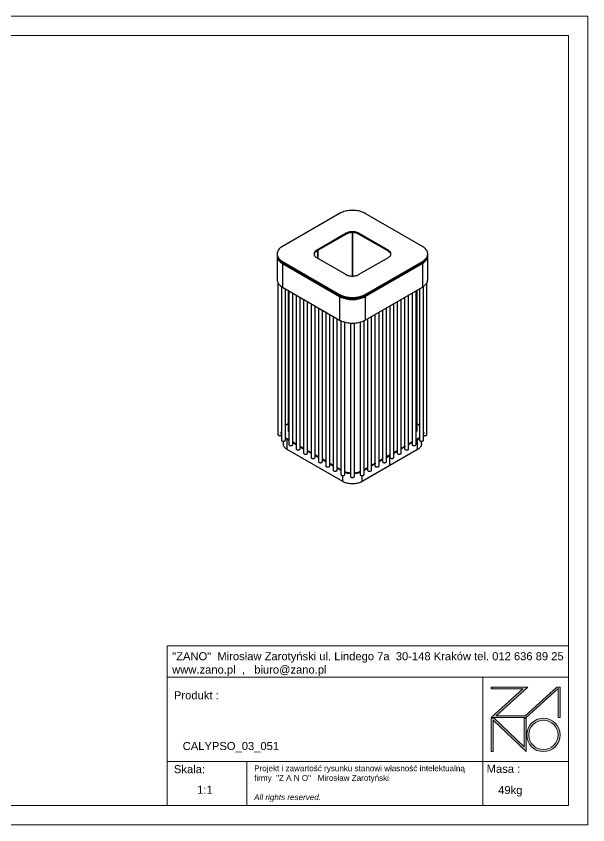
# Model space of a CAD drawing. Header units: millimetres. Extents: x 1848 to 7788, y -1722 to 2478.
# Drawn here: x 4818 to 7788, y -1722 to 2478 of the extents above; entities that cross this region are included whole.
import ezdxf

# ---------------------------------------------------------------- set-up
doc = ezdxf.new("R2010")
doc.units = ezdxf.units.MM
doc.layers.add('tabelka', color=155, linetype='Continuous')

# ---------------------------------------------------------------- blocks, each defined once
blk = doc.blocks.new('zano')
at = {"layer": 'Defpoints', "lineweight": 5}
for points in [[(6270.2, 3716.2), (6270.2, 3707.4), (6434.8, 3707.4), (6270.2, 3558.4), (6452.4, 3558.4), (6617.9, 3708.2), (6617.9, 3558.4), (6628.6, 3558.4), (6628.6, 3716.2), (6610.7, 3716.2), (6446.1, 3567.2), (6295.4, 3567.2), (6459.9, 3716.2), (6270.2, 3716.2), (6270.2, 3707.4)], [(6270.2, 3554.4), (6286.2, 3554.4), (6441.7, 3405.6), (6441.7, 3554.4), (6452.4, 3554.4), (6452.4, 3380.5), (6281, 3544.6), (6281, 3380.5), (6270.2, 3380.5)]]:
    blk.add_hatch(color=251, dxfattribs=at).paths.add_polyline_path(points)
h = blk.add_hatch(color=251, dxfattribs=at)
h.paths.add_polyline_path([(6454.7, 3467.4, 1), (6628.6, 3467.4, 1)])
h.paths.add_polyline_path([(6617.9, 3467.4, -1), (6465.4, 3467.4, -1)], flags=16)
at = {"layer": 'Defpoints', "color": 251, "lineweight": 5}
blk.add_lwpolyline([(6434.8, 3707.4), (6270.2, 3558.4), (6452.4, 3558.4), (6617.9, 3708.2), (6617.9, 3558.4), (6628.6, 3558.4), (6628.6, 3716.2), (6610.7, 3716.2), (6446.1, 3567.2), (6295.4, 3567.2), (6459.9, 3716.2), (6270.2, 3716.2), (6270.2, 3707.4), (6432.1, 3707.4)], dxfattribs=at)
for points in [[(6270.2, 3716.2), (6270.2, 3707.4), (6434.8, 3707.4), (6270.2, 3558.4), (6452.4, 3558.4), (6617.9, 3708.2), (6617.9, 3558.4), (6628.6, 3558.4), (6628.6, 3716.2), (6610.7, 3716.2), (6446.1, 3567.2), (6295.4, 3567.2), (6459.9, 3716.2), (6270.2, 3716.2), (6270.2, 3707.4)], [(6270.2, 3554.4), (6286.2, 3554.4), (6441.7, 3405.6), (6441.7, 3554.4), (6452.4, 3554.4), (6452.4, 3380.5), (6281, 3544.6), (6281, 3380.5), (6270.2, 3380.5)]]:
    blk.add_lwpolyline(points, close=True, dxfattribs=at)
for radius in [87, 76.3]:
    blk.add_circle((6541.7, 3467.4), radius, dxfattribs=at)
blk = doc.blocks.new('TABELA')
at = {"layer": 'tabelka', "lineweight": 5}
for p, q in [((4587.4, 3929.4), (6672.4, 3929.4)), ((4587.4, 3767.6), (4587.4, 3929.4)), ((4587.4, 3929.4), (6672.4, 3929.4)), ((6226.5, 3767.6), (6226.5, 3329)), ((4587.4, 3329), (6672.4, 3329)), ((5001.6, 3329), (5001.6, 3100.4)), ((6226.5, 3329), (6226.5, 3100.4))]:
    blk.add_line(p, q, dxfattribs=at)
blk.add_lwpolyline([(4587.4, 3767.6), (6672.4, 3767.6), (6672.4, 3100.4), (4587.4, 3100.4)], close=True, dxfattribs=at)
blk.add_blockref('zano', (0, 0))
at = {"layer": 'tabelka', "lineweight": 5, "char_height": 41.595, "attachment_point": 1}
for s, insert, width in [('{\\fArial|b0|i0|c238|p34;"ZANO"  Mirosław Zarotyński ul. Lindego 7a  30-148 Kraków tel. 012 636 89 25\\Pwww.zano.pl  ,   biuro@zano.pl}', (4613, 3896.9), 2040.38), ('{\\fArial|b0|i0|c238|p34;Produkt : }', (4622, 3694.1), 265.273), ('{\\fArial|b0|i0|c238|p34;CALYPSO_03_051}', (4667.6, 3430.4), 42.482), ('{\\fArial|b0|i0|c238|p34;Skala: }', (4622, 3310.3), 191.675), ('{\\fArial|b0|i0|c238|p34;Masa :}', (6246.7, 3312.2), 200.457), ('{\\fArial|b0|i0|c238|p34;1:1}', (4742.5, 3203.5), 42.482), ('{\\fArial|b0|i0|c238|p34;49kg}', (6306.7, 3201.8), 42.482)]:
    blk.add_mtext(s, dxfattribs=dict(at, insert=insert, width=width))
at = {"layer": 'tabelka', "color": 1, "lineweight": 5, "insert": (5038.9, 3308.9), "char_height": 30, "width": 1186.12, "attachment_point": 1}
blk.add_mtext('{\\fArial|b0|i0|c0|p34;Projekt i zawartość rysunku stanowi własność intelektualną firmy \\fArial|b0|i0|c238|p34; "Z A N O"   Mirosław Zarotyński\\fArial|b0|i1|c238|p34;\\P\\PAll rights reserved.}', dxfattribs=at)
blk = doc.blocks.new('izometria')
for p, q in [((6623.3, 550.3), (6425.3, 436)), ((6910.4, 436), (6712.4, 550.3)), ((6646.6, 482.1), (6543.4, 422.5)), ((6646.6, 478.8), (6543.4, 419.2)), ((6646.6, 482.1), (6646.6, 478.8)), ((6667.3, 483.9), (6667.3, 333.3)), ((6668.3, 483.9), (6668.3, 333.3)), ((6792.3, 422.5), (6689, 482.1)), ((6689, 482.1), (6689, 478.8)), ((6792.3, 419.2), (6689, 478.8)), ((6543.4, 422.5), (6543.4, 419.2)), ((6547.3, 421.5), (6547.3, 395.8)), ((6547.6, 421.7), (6547.6, 395.6)), ((6792.3, 422.5), (6792.3, 419.2)), ((6406.8, 410.3), (6406.8, 407)), ((6406.8, 402.9), (6406.8, 321.3)), ((6543.4, 398), (6646.6, 338.4)), ((6689, 338.4), (6792.3, 398)), ((6928.8, 407), (6928.8, 410.3)), ((6928.8, 321.3), (6928.8, 402.9)), ((6425.3, 384.5), (6623.3, 270.2)), ((6425.3, 384.5), (6425.3, 381.3)), ((6425.3, 381.3), (6623.3, 267)), ((6427.4, 378.4), (6425.3, 377.2)), ((6425.3, 377.2), (6623.3, 262.9)), ((6425.3, 377.2), (6425.3, 295.5)), ((6426.7, 380.5), (6426.7, 378.8)), ((6427.4, 378.4), (6625.4, 264.1)), ((6431.7, 376), (6431.7, 377.6)), ((6445.1, 368.2), (6445.1, 369.8)), ((6449.4, 367.4), (6448, 366.6)), ((6449.7, 367.2), (6448.3, 366.4)), ((6710.3, 264.1), (6908.2, 378.4)), ((6712.4, 270.2), (6910.4, 384.5)), ((6712.4, 267), (6910.4, 381.3)), ((6712.4, 262.9), (6910.4, 377.2)), ((6887.3, 366.4), (6885.9, 367.2)), ((6887.7, 366.6), (6886.3, 367.4)), ((6904, 377.6), (6904, 376)), ((6910.4, 377.2), (6908.2, 378.4)), ((6909, 378.8), (6909, 380.5)), ((6910.4, 384.5), (6910.4, 381.3)), ((6910.4, 377.2), (6910.4, 295.5)), ((6409.8, 310.2), (6409.8, -215.2)), ((6547.3, 310.9), (6547.3, 309.2)), ((6547.6, 310.7), (6547.6, 309)), ((6925.8, -215.2), (6925.8, 310.2)), ((6421.7, 297.8), (6421.7, -234.5)), ((6425.3, 295.5), (6623.3, 181.2)), ((6435.7, -224.9), (6435.7, 289.6)), ((6444.9, 284.2), (6444.9, -204.6)), ((6445.2, 284), (6445.2, -205.1)), ((6447.4, 282.8), (6447.4, -249.5)), ((6712.4, 181.2), (6910.4, 295.5)), ((6888.3, -249.5), (6888.3, 282.8)), ((6890.4, 284), (6890.4, -205.1)), ((6890.8, -204.6), (6890.8, 284.2)), ((6900, 289.6), (6900, -224.9)), ((6914, -234.5), (6914, 297.8)), ((6461.4, -240), (6461.4, 274.7)), ((6473, 268), (6473, -264.4)), ((6487, -254.8), (6487, 259.9)), ((6498.7, 253.2), (6498.7, -279.2)), ((6623.3, 270.2), (6623.3, 267)), ((6623.3, 262.9), (6625.4, 264.1)), ((6623.3, 262.9), (6623.3, 181.2)), ((6624.7, 266.2), (6624.7, 264.5)), ((6629.7, 261.9), (6629.7, 263.8)), ((6667.3, 256.3), (6667.3, 254)), ((6668.3, 256.3), (6668.3, 254)), ((6706, 263.8), (6706, 261.9)), ((6710.3, 264.1), (6712.4, 262.9)), ((6711, 264.5), (6711, 266.2)), ((6712.4, 270.2), (6712.4, 267)), ((6712.4, 262.9), (6712.4, 181.2)), ((6837, -279.2), (6837, 253.2)), ((6848.6, 259.9), (6848.6, -254.8)), ((6862.6, -264.4), (6862.6, 268)), ((6874.3, 274.7), (6874.3, -240)), ((6512.7, -269.7), (6512.7, 245.1)), ((6524.4, 238.3), (6524.4, -294)), ((6538.4, -284.5), (6538.4, 230.3)), ((6797.3, 230.3), (6797.3, -284.5)), ((6811.3, -294), (6811.3, 238.3)), ((6823, 245.1), (6823, -269.7)), ((6550, 223.5), (6550, -308.8)), ((6564, -299.3), (6564, 215.4)), ((6575.7, 208.7), (6575.7, -323.6)), ((6589.7, -314.1), (6589.7, 200.6)), ((6746, 200.6), (6746, -314.1)), ((6760, -323.6), (6760, 208.7)), ((6771.6, 215.4), (6771.6, -299.3)), ((6785.6, -308.8), (6785.6, 223.5)), ((6601.4, 193.9), (6601.4, -338.4)), ((6615.4, -328.9), (6615.4, 185.8)), ((6627.5, 179), (6627.5, -353.3)), ((6641.5, -353.3), (6641.5, 173.9)), ((6660.8, 170.8), (6660.8, -360.1)), ((6674.8, -360.1), (6674.8, 170.8)), ((6694.2, 173.9), (6694.2, -353.3)), ((6708.2, -353.3), (6708.2, 179)), ((6720.3, 185.8), (6720.3, -328.9)), ((6734.3, -338.4), (6734.3, 193.9)), ((6444.9, -178.2), (6435.7, -183.5)), ((6444.8, -192.3), (6444.9, -192.4)), ((6444.8, -192.3), (6444.8, -192.8)), ((6444.8, -192.8), (6444.9, -192.6)), ((6444.8, -192.8), (6444.8, -204.4)), ((6444.8, -192.8), (6444.9, -192.8)), ((6900, -183.5), (6890.8, -178.2)), ((6890.9, -192.3), (6890.8, -192.1)), ((6890.9, -192.3), (6890.8, -192.4)), ((6890.8, -192.8), (6890.9, -192.8)), ((6890.9, -192.3), (6890.9, -192.8)), ((6890.9, -192.8), (6890.9, -204.4)), ((6421.7, -207.7), (6420.3, -208.3)), ((6420.3, -208.3), (6420.3, -210.7)), ((6915.4, -208.3), (6914, -207.7)), ((6915.4, -208.3), (6915.4, -210.7)), ((6428.5, -238.5), (6428.5, -247.9)), ((6435.3, -225.5), (6447.4, -232.4)), ((6435.3, -225.5), (6435.3, -227.9)), ((6435.3, -227.9), (6447.4, -234.9)), ((6435.7, -234.5), (6435.7, -228.1)), ((6442.3, -267.1), (6442.3, -231.9)), ((6461.1, -240.4), (6473, -247.3)), ((6461.1, -240.4), (6461.1, -242.8)), ((6461.1, -242.8), (6473, -249.7)), ((6461.4, -249.5), (6461.4, -243)), ((6862.6, -247.3), (6874.5, -240.4)), ((6862.6, -249.7), (6874.5, -242.8)), ((6874.3, -243), (6874.3, -249.5)), ((6874.5, -240.4), (6874.5, -242.8)), ((6888.3, -232.4), (6900.3, -225.5)), ((6888.3, -234.9), (6900.3, -227.9)), ((6893.4, -267.1), (6893.4, -231.9)), ((6900, -228.1), (6900, -234.5)), ((6900.3, -225.5), (6900.3, -227.9)), ((6907.2, -247.9), (6907.2, -238.5)), ((6634.6, -378.1), (6442.3, -267.1)), ((6486.8, -255.2), (6498.7, -262.1)), ((6486.8, -255.2), (6486.8, -257.7)), ((6486.8, -257.7), (6498.7, -264.5)), ((6487, -264.4), (6487, -257.8)), ((6512.5, -270), (6524.4, -276.9)), ((6512.5, -270), (6512.5, -272.5)), ((6512.5, -272.5), (6524.4, -279.3)), ((6512.7, -279.2), (6512.7, -272.6)), ((6893.4, -267.1), (6797.4, -322.5)), ((6811.3, -276.9), (6823.2, -270)), ((6811.3, -279.3), (6823.2, -272.5)), ((6823, -272.6), (6823, -279.2)), ((6823.2, -270), (6823.2, -272.5)), ((6837, -262.1), (6848.9, -255.2)), ((6837, -264.5), (6848.9, -257.7)), ((6848.6, -257.8), (6848.6, -264.4)), ((6848.9, -255.2), (6848.9, -257.7)), ((6538.1, -284.9), (6550, -291.7)), ((6538.1, -284.9), (6538.1, -287.3)), ((6538.1, -287.3), (6550, -294.2)), ((6538.4, -294), (6538.4, -287.4)), ((6563.8, -299.7), (6575.7, -306.5)), ((6563.8, -299.7), (6563.8, -302.1)), ((6563.8, -302.1), (6575.7, -309)), ((6564, -308.8), (6564, -302.2)), ((6760, -306.5), (6771.8, -299.7)), ((6760, -309), (6771.8, -302.1)), ((6771.6, -302.2), (6771.6, -308.8)), ((6771.8, -299.7), (6771.8, -302.1)), ((6785.6, -291.7), (6797.5, -284.9)), ((6785.6, -294.2), (6797.5, -287.3)), ((6797.1, -322.7), (6797.1, -287.6)), ((6797.3, -287.4), (6797.3, -294)), ((6797.4, -322.5), (6797.4, -294.7)), ((6797.5, -284.9), (6797.5, -287.3)), ((6589.5, -314.5), (6601.4, -321.3)), ((6589.5, -314.5), (6589.5, -316.9)), ((6589.5, -316.9), (6601.4, -323.8)), ((6589.7, -323.6), (6589.7, -317.1)), ((6615.2, -329.3), (6627.5, -336.4)), ((6615.2, -329.3), (6615.2, -331.8)), ((6615.2, -331.8), (6627.5, -338.9)), ((6615.4, -338.4), (6615.4, -331.9)), ((6797.1, -322.7), (6701.1, -378.1)), ((6708.2, -336.4), (6720.5, -329.3)), ((6708.2, -338.9), (6720.5, -331.8)), ((6720.3, -331.9), (6720.3, -338.4)), ((6720.5, -329.3), (6720.5, -331.8)), ((6734.3, -321.3), (6746.2, -314.5)), ((6734.3, -323.8), (6746.2, -316.9)), ((6746, -317.1), (6746, -323.6)), ((6746.2, -314.5), (6746.2, -316.9)), ((6797.1, -322.3), (6797.4, -322.5)), ((6634.6, -378.1), (6634.6, -357.3)), ((6641.5, -344), (6641.6, -344.3)), ((6641.6, -343.5), (6641.6, -345.9)), ((6694.1, -343.5), (6694.1, -345.9)), ((6694.1, -344.3), (6694.2, -344)), ((6701.1, -378.1), (6701.1, -357.3))]:
    blk.add_line(p, q)
at = {"flags": 128}
for points in [[(6712.4, 550.3), (6708.9, 552.1), (6705.2, 553.8), (6701.4, 555.3), (6697.3, 556.7), (6693, 557.9), (6688.6, 558.9), (6684.1, 559.7), (6679.5, 560.3), (6674.9, 560.7), (6670.2, 560.9), (6665.5, 560.9), (6660.8, 560.7), (6656.1, 560.3), (6651.5, 559.7), (6647, 558.9), (6642.6, 557.9), (6638.4, 556.7), (6634.3, 555.3), (6630.4, 553.8), (6626.7, 552.1), (6623.3, 550.3)], [(6689, 482.1), (6686.5, 483.4), (6683.8, 484.5), (6680.8, 485.5), (6677.7, 486.2), (6674.5, 486.7), (6671.2, 487.1), (6667.8, 487.2), (6664.5, 487.1), (6661.2, 486.7), (6657.9, 486.2), (6654.8, 485.5), (6651.9, 484.5), (6649.1, 483.4), (6646.6, 482.1)], [(6689, 478.8), (6686.5, 480.1), (6683.8, 481.3), (6680.8, 482.2), (6677.7, 482.9), (6674.5, 483.5), (6671.2, 483.8), (6667.8, 483.9), (6664.5, 483.8), (6661.2, 483.5), (6657.9, 482.9), (6654.8, 482.2), (6651.9, 481.3), (6649.1, 480.1), (6646.6, 478.8)], [(6425.3, 436), (6422.1, 434), (6419.2, 431.9), (6416.5, 429.6), (6414.1, 427.3), (6412.1, 424.8), (6410.4, 422.3), (6409, 419.7), (6407.9, 417), (6407.2, 414.3), (6406.9, 411.6), (6406.9, 408.9), (6407.2, 406.2), (6407.9, 403.5), (6409, 400.8), (6410.4, 398.2), (6412.1, 395.7), (6414.1, 393.3), (6416.5, 390.9), (6419.2, 388.7), (6422.1, 386.5), (6425.3, 384.5)], [(6543.4, 422.5), (6541.1, 421.1), (6539.2, 419.5), (6537.6, 417.8), (6536.3, 416), (6535.3, 414.1), (6534.8, 412.2), (6534.6, 410.3), (6534.8, 408.3), (6535.3, 406.4), (6536.3, 404.5), (6537.6, 402.7), (6539.2, 401), (6541.1, 399.5), (6543.4, 398)], [(6792.3, 398), (6794.5, 399.5), (6796.5, 401), (6798.1, 402.7), (6799.4, 404.5), (6800.3, 406.4), (6800.9, 408.3), (6801.1, 410.3), (6800.9, 412.2), (6800.3, 414.1), (6799.4, 416), (6798.1, 417.8), (6796.5, 419.5), (6794.5, 421.1), (6792.3, 422.5)], [(6910.4, 384.5), (6913.6, 386.5), (6916.5, 388.7), (6919.2, 390.9), (6921.5, 393.3), (6923.6, 395.7), (6925.3, 398.2), (6926.7, 400.8), (6927.7, 403.5), (6928.4, 406.2), (6928.8, 408.9), (6928.8, 411.6), (6928.4, 414.3), (6927.7, 417), (6926.7, 419.7), (6925.3, 422.3), (6923.6, 424.8), (6921.5, 427.3), (6919.2, 429.6), (6916.5, 431.9), (6913.6, 434), (6910.4, 436)], [(6406.8, 407), (6406.9, 405.6), (6407.2, 402.9), (6407.9, 400.2), (6409, 397.6), (6410.4, 395), (6412.1, 392.4), (6414.1, 390), (6416.5, 387.6), (6419.2, 385.4), (6422.1, 383.3), (6425.3, 381.3)], [(6406.9, 405), (6406.9, 404.3), (6406.9, 401.5), (6407.2, 398.8), (6407.9, 396.1), (6409, 393.5), (6410.4, 390.9), (6412.1, 388.4), (6414.1, 385.9), (6416.5, 383.6), (6419.2, 381.3), (6422.1, 379.2), (6425.3, 377.2)], [(6543.4, 419.2), (6541.1, 417.8), (6539.2, 416.2), (6537.6, 414.5), (6536.3, 412.7), (6535.3, 410.8), (6534.8, 408.9), (6534.7, 408.6)], [(6800.9, 408.6), (6800.9, 408.9), (6800.3, 410.8), (6799.4, 412.7), (6798.1, 414.5), (6796.5, 416.2), (6794.5, 417.8), (6792.3, 419.2)], [(6910.4, 381.3), (6913.6, 383.3), (6916.5, 385.4), (6919.2, 387.6), (6921.5, 390), (6923.6, 392.4), (6925.3, 395), (6926.7, 397.6), (6927.7, 400.2), (6928.4, 402.9), (6928.8, 405.6), (6928.8, 407)], [(6910.4, 377.2), (6913.6, 379.2), (6916.5, 381.3), (6919.2, 383.6), (6921.5, 385.9), (6923.6, 388.4), (6925.3, 390.9), (6926.7, 393.5), (6927.7, 396.1), (6928.4, 398.8), (6928.8, 401.5), (6928.8, 404.3), (6928.7, 405)], [(6646.6, 338.4), (6649.1, 337.1), (6651.9, 336), (6654.8, 335.1), (6657.9, 334.3), (6661.2, 333.8), (6664.5, 333.5), (6667.8, 333.3), (6671.2, 333.5), (6674.5, 333.8), (6677.7, 334.3), (6680.8, 335.1), (6683.8, 336), (6686.5, 337.1), (6689, 338.4)], [(6406.8, 321.3), (6406.9, 319.9), (6407.2, 317.2), (6407.9, 314.5), (6409, 311.8), (6410.4, 309.2), (6412.1, 306.7), (6414.1, 304.3), (6416.5, 301.9), (6419.2, 299.7), (6422.1, 297.5), (6425.3, 295.5)], [(6910.4, 295.5), (6913.6, 297.5), (6916.5, 299.7), (6919.2, 301.9), (6921.5, 304.3), (6923.6, 306.7), (6925.3, 309.2), (6926.7, 311.8), (6927.7, 314.5), (6928.4, 317.2), (6928.8, 319.9), (6928.8, 321.3)], [(6623.3, 270.2), (6626.7, 268.4), (6630.4, 266.7), (6634.3, 265.2), (6638.4, 263.8), (6642.6, 262.6), (6647, 261.6), (6651.5, 260.8), (6656.1, 260.2), (6660.8, 259.8), (6665.5, 259.6), (6670.2, 259.6), (6674.9, 259.8), (6679.5, 260.2), (6684.1, 260.8), (6688.6, 261.6), (6693, 262.6), (6697.3, 263.8), (6701.4, 265.2), (6705.2, 266.7), (6708.9, 268.4), (6712.4, 270.2)], [(6623.3, 267), (6626.7, 265.1), (6630.4, 263.4), (6634.3, 261.9), (6638.4, 260.5), (6642.6, 259.4), (6647, 258.4), (6651.5, 257.6), (6656.1, 257), (6660.8, 256.6), (6665.5, 256.4), (6670.2, 256.4), (6674.9, 256.6), (6679.5, 257), (6684.1, 257.6), (6688.6, 258.4), (6693, 259.4), (6697.3, 260.5), (6701.4, 261.9), (6705.2, 263.4), (6708.9, 265.1), (6712.4, 267)], [(6623.3, 262.9), (6626.7, 261), (6630.4, 259.3), (6634.3, 257.8), (6638.4, 256.5), (6642.6, 255.3), (6647, 254.3), (6651.5, 253.5), (6656.1, 252.9), (6660.8, 252.5), (6665.5, 252.3), (6670.2, 252.3), (6674.9, 252.5), (6679.5, 252.9), (6684.1, 253.5), (6688.6, 254.3), (6693, 255.3), (6697.3, 256.5), (6701.4, 257.8), (6705.2, 259.3), (6708.9, 261), (6712.4, 262.9)], [(6625.4, 264.1), (6628.9, 262.3), (6632.6, 260.6), (6636.5, 259.1), (6640.6, 257.7), (6644.9, 256.6), (6649.3, 255.7), (6653.8, 254.9), (6658.4, 254.4), (6663.1, 254.1), (6667.8, 254), (6672.5, 254.1), (6677.2, 254.4), (6681.8, 254.9), (6686.4, 255.7), (6690.8, 256.6), (6695.1, 257.7), (6699.2, 259.1), (6703.1, 260.6), (6706.8, 262.3), (6710.3, 264.1)], [(6623.3, 181.2), (6626.7, 179.4), (6630.4, 177.7), (6634.3, 176.2), (6638.4, 174.8), (6642.6, 173.6), (6647, 172.6), (6651.5, 171.8), (6656.1, 171.2), (6660.8, 170.8), (6665.5, 170.6), (6670.2, 170.6), (6674.9, 170.8), (6679.5, 171.2), (6684.1, 171.8), (6688.6, 172.6), (6693, 173.6), (6697.3, 174.8), (6701.4, 176.2), (6705.2, 177.7), (6708.9, 179.4), (6712.4, 181.2)], [(6409.8, -215.2), (6409.9, -215.7), (6410.2, -216.5), (6410.9, -217.4), (6411.9, -218.1), (6413.1, -218.6), (6414.5, -219), (6416.1, -219.2), (6417.6, -219.2), (6419.2, -219), (6420.6, -218.6), (6421.7, -218.1)], [(6914, -218.1), (6915.1, -218.6), (6916.5, -219), (6918, -219.2), (6919.6, -219.2), (6921.1, -219), (6922.5, -218.6), (6923.8, -218.1), (6924.7, -217.4), (6925.4, -216.5), (6925.8, -215.7), (6925.8, -215.2)], [(6421.7, -234.5), (6421.7, -234.9), (6422, -235.8), (6422.7, -236.6), (6423.7, -237.3), (6424.9, -237.9), (6426.3, -238.3), (6427.9, -238.5), (6429.4, -238.5), (6431, -238.3), (6432.4, -237.9), (6433.6, -237.3), (6434.6, -236.6), (6435.3, -235.8), (6435.6, -234.9), (6435.7, -234.5)], [(6442.3, -267.1), (6439.5, -265.3), (6437, -263.4), (6434.8, -261.4), (6432.9, -259.3), (6431.3, -257.2), (6430.1, -254.9), (6429.2, -252.6), (6428.7, -250.2), (6428.5, -247.9)], [(6449.9, -252.7), (6451.2, -253.2), (6452.7, -253.5), (6454.2, -253.6), (6455.8, -253.5), (6457.3, -253.2), (6458.6, -252.7), (6459.8, -252.1), (6460.6, -251.4), (6461.2, -250.5), (6461.4, -249.6), (6461.4, -249.5)], [(6874.3, -249.5), (6874.4, -250), (6874.7, -250.9), (6875.4, -251.7), (6876.4, -252.4), (6877.6, -253), (6879, -253.4), (6880.5, -253.6), (6882.1, -253.6), (6883.6, -253.4), (6885, -253), (6886.3, -252.4), (6887.2, -251.7), (6887.9, -250.9), (6888.3, -250), (6888.3, -249.5)], [(6907.2, -247.9), (6907, -250.2), (6906.5, -252.6), (6905.6, -254.9), (6904.3, -257.2), (6902.8, -259.3), (6900.9, -261.4), (6898.7, -263.4), (6896.2, -265.3), (6893.4, -267.1)], [(6900, -234.5), (6900.1, -234.9), (6900.4, -235.8), (6901.1, -236.6), (6902.1, -237.3), (6903.3, -237.9), (6904.7, -238.3), (6906.2, -238.5), (6907.8, -238.5), (6909.3, -238.3), (6910.7, -237.9), (6912, -237.3), (6912.9, -236.6), (6913.6, -235.8), (6914, -234.9), (6914, -234.5)], [(6473, -264.4), (6473.1, -264.8), (6473.4, -265.7), (6474.1, -266.5), (6475.1, -267.2), (6476.3, -267.8), (6477.7, -268.2), (6479.2, -268.4), (6480.8, -268.4), (6482.3, -268.2), (6483.7, -267.8), (6485, -267.2), (6486, -266.5), (6486.6, -265.7), (6487, -264.8), (6487, -264.4)], [(6498.7, -279.2), (6498.7, -279.6), (6499.1, -280.5), (6499.8, -281.3), (6500.7, -282), (6502, -282.6), (6503.4, -283), (6504.9, -283.2), (6506.5, -283.2), (6508, -283), (6509.4, -282.6), (6510.6, -282), (6511.6, -281.3), (6512.3, -280.5), (6512.6, -279.6), (6512.7, -279.2)], [(6823, -279.2), (6823, -279.6), (6823.4, -280.5), (6824, -281.3), (6825, -282), (6826.2, -282.6), (6827.7, -283), (6829.2, -283.2), (6830.8, -283.2), (6832.3, -283), (6833.7, -282.6), (6834.9, -282), (6835.9, -281.3), (6836.6, -280.5), (6836.9, -279.6), (6837, -279.2)], [(6848.6, -264.4), (6848.7, -264.8), (6849, -265.7), (6849.7, -266.5), (6850.7, -267.2), (6851.9, -267.8), (6853.3, -268.2), (6854.9, -268.4), (6856.4, -268.4), (6858, -268.2), (6859.4, -267.8), (6860.6, -267.2), (6861.6, -266.5), (6862.2, -265.7), (6862.6, -264.8), (6862.6, -264.4)], [(6524.4, -294), (6524.4, -294.4), (6524.8, -295.3), (6525.4, -296.1), (6526.4, -296.9), (6527.6, -297.4), (6529, -297.8), (6530.6, -298), (6532.1, -298), (6533.7, -297.8), (6535.1, -297.4), (6536.3, -296.9), (6537.3, -296.1), (6538, -295.3), (6538.3, -294.4), (6538.4, -294)], [(6797.3, -294), (6797.3, -294.4), (6797.7, -295.3), (6798.4, -296.1), (6799.4, -296.9), (6800.6, -297.4), (6802, -297.8), (6803.5, -298), (6805.1, -298), (6806.6, -297.8), (6808, -297.4), (6809.3, -296.9), (6810.2, -296.1), (6810.9, -295.3), (6811.3, -294.4), (6811.3, -294)], [(6550, -308.8), (6550.1, -309.3), (6550.4, -310.1), (6551.1, -311), (6552.1, -311.7), (6553.3, -312.2), (6554.7, -312.6), (6556.2, -312.8), (6557.8, -312.8), (6559.3, -312.6), (6560.8, -312.2), (6562, -311.7), (6563, -311), (6563.6, -310.1), (6564, -309.3), (6564, -308.8)], [(6575.7, -323.6), (6575.7, -324.1), (6576.1, -325), (6576.8, -325.8), (6577.7, -326.5), (6579, -327.1), (6580.4, -327.4), (6581.9, -327.6), (6583.5, -327.6), (6585, -327.4), (6586.4, -327.1), (6587.6, -326.5), (6588.6, -325.8), (6589.3, -325), (6589.7, -324.1), (6589.7, -323.6)], [(6746, -323.6), (6746, -324.1), (6746.4, -325), (6747, -325.8), (6748, -326.5), (6749.2, -327.1), (6750.7, -327.4), (6752.2, -327.6), (6753.8, -327.6), (6755.3, -327.4), (6756.7, -327.1), (6757.9, -326.5), (6758.9, -325.8), (6759.6, -325), (6759.9, -324.1), (6760, -323.6)], [(6771.6, -308.8), (6771.7, -309.3), (6772, -310.1), (6772.7, -311), (6773.7, -311.7), (6774.9, -312.2), (6776.3, -312.6), (6777.9, -312.8), (6779.4, -312.8), (6780.9, -312.6), (6782.4, -312.2), (6783.6, -311.7), (6784.6, -311), (6785.2, -310.1), (6785.6, -309.3), (6785.6, -308.8)], [(6601.4, -338.4), (6601.4, -338.9), (6601.8, -339.8), (6602.4, -340.6), (6603.4, -341.3), (6604.6, -341.9), (6606.1, -342.3), (6607.6, -342.5), (6609.1, -342.5), (6610.7, -342.3), (6612.1, -341.9), (6613.3, -341.3), (6614.3, -340.6), (6615, -339.8), (6615.3, -338.9), (6615.4, -338.4)], [(6627.5, -353.3), (6627.5, -353.4), (6627.7, -354.3), (6628.3, -355.1), (6629.1, -355.9), (6630.3, -356.5), (6631.6, -357)], [(6631.6, -357), (6633.1, -357.2), (6634.7, -357.3), (6636.2, -357.2), (6637.7, -356.9), (6639, -356.4), (6640.1, -355.7), (6640.9, -354.9), (6641.3, -354.1), (6641.5, -353.3)], [(6641.5, -341.6), (6641.7, -342.5), (6641.6, -343.5)], [(6660.8, -360.1), (6660.9, -360.6), (6661.2, -361.4), (6661.9, -362.3), (6662.9, -363), (6664.1, -363.5), (6665.5, -363.9), (6667, -364.1), (6668.6, -364.1), (6670.1, -363.9), (6671.6, -363.5), (6672.8, -363), (6673.8, -362.3), (6674.4, -361.4), (6674.8, -360.6), (6674.8, -360.1)], [(6694.1, -343.5), (6693.9, -342.5), (6694.2, -341.6)], [(6694.2, -353.3), (6694.2, -353.7), (6694.6, -354.6), (6695.3, -355.4), (6696.2, -356.1), (6697.5, -356.7), (6698.9, -357.1), (6700.4, -357.3), (6702, -357.3), (6703.5, -357.1), (6704.9, -356.7), (6706.1, -356.1), (6707.1, -355.4), (6707.8, -354.6), (6708.1, -353.7), (6708.2, -353.3)], [(6720.3, -338.4), (6720.3, -338.9), (6720.7, -339.8), (6721.4, -340.6), (6722.4, -341.3), (6723.6, -341.9), (6725, -342.3), (6726.5, -342.5), (6728.1, -342.5), (6729.6, -342.3), (6731, -341.9), (6732.2, -341.3), (6733.2, -340.6), (6733.9, -339.8), (6734.3, -338.9), (6734.3, -338.4)], [(6701.1, -378.1), (6698, -379.7), (6694.8, -381.1), (6691.3, -382.4), (6687.7, -383.5), (6683.9, -384.4), (6680, -385.1), (6676, -385.6), (6671.9, -385.9), (6667.8, -386), (6663.7, -385.9), (6659.7, -385.6), (6655.7, -385.1), (6651.8, -384.4), (6648, -383.5), (6644.3, -382.4), (6640.9, -381.1), (6637.6, -379.7), (6634.6, -378.1)]]:
    blk.add_lwpolyline(points, dxfattribs=at)
for centre, radius, start, end in [((6446.5, 413.7), 40.1, 216.3624, 241.5323), ((6889.1, 413.7), 40.1, 298.4677, 323.6376), ((6433.4, -185.3), 2.52, 334.3492, 25.6508), ((6902.3, -185.3), 2.52, 154.3492, 205.6508), ((6438.5, -204.1), 18.8, 192.7746, 205.7645), ((6438.5, -206.6), 18.8, 192.7746, 205.7645), ((6433.3, -223.9), 2.59, 321.0611, 25.1893), ((6902.4, -223.9), 2.59, 154.8107, 218.9389), ((6897.1, -204.1), 18.8, 334.2355, 347.2254), ((6897.1, -206.6), 18.8, 334.2355, 347.2254), ((6451.1, -249.1), 3.78, 187.1096, 251.3055), ((6459, -238.9), 2.56, 325.1142, 25.4309), ((6876.6, -238.9), 2.56, 154.5691, 214.8858), ((6484.7, -253.8), 2.56, 325.1142, 25.4309), ((6510.4, -268.6), 2.56, 325.1142, 25.4309), ((6825.3, -268.6), 2.56, 154.5691, 214.8858), ((6850.9, -253.8), 2.56, 154.5691, 214.8858), ((6536.1, -283.4), 2.56, 325.1142, 25.4309), ((6561.7, -298.2), 2.56, 325.1142, 25.4309), ((6773.9, -298.2), 2.56, 154.5691, 214.8858), ((6799.6, -283.4), 2.56, 154.5691, 214.8858), ((6587.4, -313), 2.56, 325.1142, 25.4309), ((6613.1, -327.8), 2.56, 325.1142, 25.4309), ((6722.6, -327.8), 2.56, 154.5691, 214.8858), ((6748.3, -313), 2.56, 154.5691, 214.8858), ((6666.7, -271.4), 76.3, 250.8318, 265.6257), ((6666.7, -273.8), 76.3, 250.8318, 265.6257), ((6669, -271.4), 76.3, 274.3743, 289.1682), ((6669, -273.8), 76.3, 274.3743, 289.1682)]:
    blk.add_arc(centre, radius, start, end)
for points in [[(6444.9, -192.1), (6444.9, -192.1), (6444.8, -192.2), (6444.8, -192.3), (6444.8, -192.3)], [(6890.8, -192.6), (6890.8, -192.6), (6890.8, -192.7), (6890.9, -192.7), (6890.9, -192.8)]]:
    blk.add_open_spline(points, degree=3, knots=[0, 0, 0, 0, 0.3408976, 1, 1, 1, 1])

msp = doc.modelspace()

# ---------------------------------------------------------------- linework, layer by layer
at = {"layer": 'tabelka', "lineweight": 5}
for points in [[(1848.26, 2478.05), (7788.26, 2478.05), (7788.26, -1721.95), (1848.26, -1721.95)], [(1948.26, 2378.05), (7688.26, 2378.05), (7688.26, -1621.95), (1948.26, -1621.95)]]:
    msp.add_lwpolyline(points, close=True, dxfattribs=at)

# ---------------------------------------------------------------- block references
at = {"xscale": 1.5, "yscale": 1.5, "zscale": 1.5}
msp.add_blockref('izometria', (-3436.53, 627.95), dxfattribs=at)
msp.add_blockref('TABELA', (1015.89, -4722.35))

doc.saveas('drawing.dxf')
